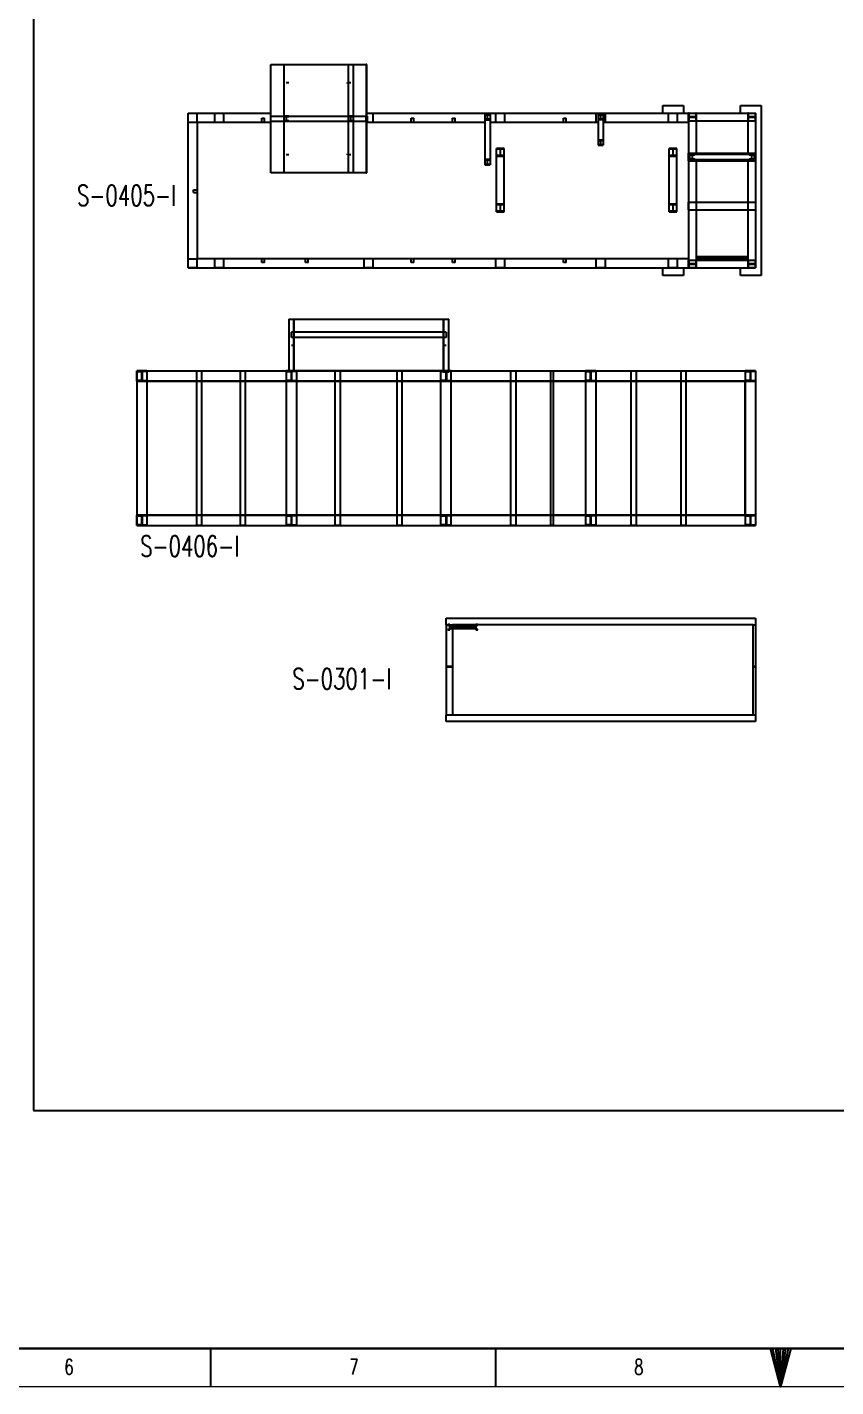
# Model space of a CAD drawing. Header units: inches. Extents: x -430764 to 624329, y 7374 to 217374.
# Drawn here: x 426742 to 479423, y 7374 to 95993 of the extents above; entities that cross this region are included whole.
import ezdxf
from ezdxf.enums import TextEntityAlignment as Align

# ---------------------------------------------------------------- set-up
doc = ezdxf.new("R2010")
doc.units = ezdxf.units.IN
doc.header["$MEASUREMENT"] = 0
doc.layers.add('CABLEROUTEPROGRESSUNIT-EMBED 1_DWG$0$DwgTemplate', color=7, linetype='Continuous')
doc.layers.add('ELECTRICAL', color=7, linetype='Continuous')
doc.styles.add('HZTXT', font='simplexs.shx', dxfattribs={"width": 0.7, "bigfont": 'hztxt.shx'})
doc.styles.add('TEG BORDER', font='txt_qlt.shx', dxfattribs={"width": 0.7, "bigfont": 'hztxt.shx'})

# ---------------------------------------------------------------- blocks, each defined once
blk = doc.blocks.new('TEG BORDER A2')
at = {"linetype": 'Continuous'}
blk.add_line((5, 5), (489, 5), dxfattribs=at)
for p, q in [((222.75, 0), (222.75, 5)), ((259.88, 0), (259.88, 5)), ((297, 0), (297, 5))]:
    blk.add_line(p, q)
at = {"color": 5, "lineweight": 15}
blk.add_lwpolyline([(0, 420), (594, 420), (594, 0), (0, 0)], close=True, dxfattribs=at)
blk.add_lwpolyline([(5, 415), (589, 415), (589, 5), (5, 5)], close=True)
blk.add_lwpolyline([(297, 0), (295.66, 5), (298.34, 5), (297, 0), (296, 5), (296.33, 5), (297, 0), (296.67, 5), (297.33, 5), (297, 0), (297.67, 5), (298, 5), (297, 0)])
at = {"char_height": 2, "width": 2, "attachment_point": 7, "style": 'TEG BORDER'}
for s, insert in [('6', (203.67, 1.59)), ('7', (240.8, 1.59)), ('8', (277.92, 1.59))]:
    blk.add_mtext(s, dxfattribs=dict(at, insert=insert))

msp = doc.modelspace()

# ---------------------------------------------------------------- linework, layer by layer
at = {"layer": 'CABLEROUTEPROGRESSUNIT-EMBED 1_DWG$0$DwgTemplate', "color": 9, "linetype": 'Continuous', "lineweight": 25}
for p, q in [((427155, 192073), (427155, 25377)), ((442611, 86499), (442611, 93555)), ((442611, 93555), (443451, 93555)), ((443451, 93555), (443451, 86499)), ((443451, 93555), (443777, 93555)), ((443777, 93555), (447651, 93555)), ((447651, 93555), (447987, 93555)), ((447651, 93555), (447651, 86499)), ((447987, 93555), (447987, 86499)), ((447987, 93555), (448827, 93555)), ((448866, 93555), (448827, 93555)), ((448827, 93555), (448827, 86499)), ((448866, 86499), (448866, 93555)), ((443619, 92379), (443777, 92379)), ((447651, 92391), (447607, 92391)), ((447607, 92391), (447607, 92379)), ((447607, 92379), (447819, 92379)), ((447607, 92317), (447607, 92379)), ((437235, 90393), (437823, 90393)), ((437235, 80313), (437235, 90393)), ((437235, 90393), (442611, 90393)), ((437235, 89805), (437235, 90393)), ((437823, 89805), (437823, 90393)), ((438957, 89805), (438957, 90393)), ((438957, 90393), (439545, 90393)), ((439545, 89805), (439545, 90393)), ((448866, 90393), (469827, 90393)), ((448866, 90393), (449289, 90393)), ((449289, 89805), (449289, 90393)), ((457269, 90393), (457857, 90393)), ((457269, 89805), (457269, 90393)), ((457857, 89805), (457857, 90393)), ((463821, 89805), (463821, 90393)), ((463821, 90393), (464409, 90393)), ((464409, 89805), (464409, 90393)), ((468148, 90897), (469491, 90897)), ((468148, 90393), (468148, 90897)), ((468525, 90393), (469113, 90393)), ((468525, 89805), (468525, 90393)), ((469113, 89805), (469113, 90393)), ((469491, 90897), (469491, 90393)), ((469827, 90393), (470331, 90393)), ((469827, 90393), (469827, 80313)), ((469827, 90393), (469827, 89889)), ((469861, 90393), (469827, 90393)), ((469827, 89889), (469827, 90393)), ((469827, 90393), (474195, 90393)), ((469861, 90153), (469861, 90393)), ((470297, 90393), (470297, 90153)), ((470331, 90393), (470297, 90393)), ((470331, 90393), (470331, 87707)), ((470331, 89889), (470331, 90393)), ((473221, 90393), (473221, 90897)), ((473221, 90897), (474565, 90897)), ((473691, 90393), (473691, 87707)), ((473691, 90393), (474195, 90393)), ((473691, 90393), (473691, 89889)), ((473725, 90393), (473691, 90393)), ((473725, 90153), (473725, 90393)), ((474195, 90393), (474161, 90393)), ((474161, 90393), (474161, 90153)), ((474195, 90393), (474195, 80313)), ((474195, 89889), (474195, 90393)), ((474195, 90393), (474195, 89889)), ((474565, 90897), (474565, 79809)), ((437235, 89805), (437823, 89805)), ((437823, 89805), (437823, 80901)), ((437823, 89805), (442611, 89805)), ((442018, 89805), (442018, 90057)), ((442018, 90057), (442196, 90057)), ((442196, 89805), (442196, 90057)), ((442611, 89859), (442611, 90195)), ((442611, 90195), (443451, 90195)), ((442611, 89859), (443451, 89859)), ((443777, 90195), (443451, 90195)), ((443451, 90195), (443451, 90168)), ((443451, 90168), (443609, 90168)), ((443609, 89886), (443451, 89886)), ((443451, 89886), (443451, 89859)), ((443451, 89859), (443777, 89859)), ((443609, 90168), (443609, 89886)), ((443629, 90168), (443777, 90168)), ((443629, 89886), (443629, 90168)), ((443777, 89886), (443629, 89886)), ((443777, 90195), (447651, 90195)), ((443777, 89859), (447651, 89859)), ((447651, 90195), (447651, 90168)), ((447987, 90195), (447651, 90195)), ((447651, 90168), (447809, 90168)), ((447809, 89886), (447651, 89886)), ((447651, 89886), (447651, 89859)), ((447651, 89859), (447987, 89859)), ((447809, 90168), (447809, 89886)), ((447829, 90168), (447987, 90168)), ((447829, 89886), (447829, 90168)), ((447987, 89886), (447829, 89886)), ((447987, 90168), (447987, 90195)), ((447987, 90195), (448827, 90195)), ((447987, 89859), (447987, 89886)), ((447987, 89859), (448827, 89859)), ((448827, 90195), (448827, 89859)), ((448831, 90195), (448827, 90195)), ((448827, 89859), (448831, 89859)), ((448831, 90037), (448831, 90195)), ((448881, 90037), (448831, 90037)), ((448831, 90017), (448881, 90017)), ((448831, 89859), (448831, 90017)), ((448866, 90195), (448881, 90195)), ((448866, 89859), (448881, 89859)), ((448866, 89805), (456550, 89805)), ((448881, 90195), (448881, 90037)), ((448884, 90195), (448881, 90195)), ((448881, 90017), (448881, 89859)), ((448881, 89859), (448884, 89859)), ((448884, 89859), (448884, 90195)), ((451762, 89805), (451762, 90057)), ((451762, 90057), (451940, 90057)), ((451940, 89805), (451940, 90057)), ((454450, 89805), (454450, 90057)), ((454450, 90057), (454628, 90057)), ((454628, 89805), (454628, 90057)), ((456550, 90318), (456550, 90289)), ((456896, 90318), (456550, 90318)), ((456550, 90318), (456550, 87028)), ((456550, 90318), (456896, 90318)), ((456550, 90289), (456711, 90289)), ((456550, 89993), (456550, 89963)), ((456711, 89993), (456550, 89993)), ((456550, 89963), (456896, 89963)), ((456711, 90289), (456711, 89993)), ((456735, 90289), (456896, 90289)), ((456735, 89993), (456735, 90289)), ((456896, 89993), (456735, 89993)), ((456896, 90289), (456896, 90318)), ((456896, 90318), (456896, 87028)), ((456896, 89963), (456896, 89993)), ((456896, 89805), (463935, 89805)), ((461674, 89805), (461674, 90057)), ((461674, 90057), (461852, 90057)), ((461852, 89805), (461852, 90057)), ((464271, 90309), (463935, 90309)), ((463935, 90309), (463935, 90282)), ((463935, 90309), (464271, 90309)), ((463935, 90309), (463935, 88293)), ((463935, 90282), (464093, 90282)), ((463935, 90000), (463935, 89973)), ((464093, 90000), (463935, 90000)), ((463935, 89973), (464271, 89973)), ((464093, 90282), (464093, 90000)), ((464113, 90282), (464271, 90282)), ((464113, 90000), (464113, 90282)), ((464271, 90000), (464113, 90000)), ((464271, 90282), (464271, 90309)), ((464271, 90309), (464271, 88293)), ((464271, 89973), (464271, 90000)), ((464271, 89805), (469827, 89805)), ((469827, 89889), (469861, 89889)), ((469827, 89889), (474195, 89889)), ((470297, 90153), (469861, 90153)), ((469861, 90129), (470297, 90129)), ((469861, 89889), (469861, 90129)), ((470297, 90129), (470297, 89889)), ((470297, 89889), (470331, 89889)), ((470331, 89889), (470331, 87707)), ((470331, 89889), (473691, 89889)), ((473691, 89889), (473725, 89889)), ((473691, 89889), (473691, 87707)), ((474161, 90153), (473725, 90153)), ((473725, 90129), (474161, 90129)), ((473725, 89889), (473725, 90129)), ((474161, 90129), (474161, 89889)), ((474161, 89889), (474195, 89889)), ((464271, 88629), (463935, 88629)), ((463935, 88629), (463935, 88602)), ((464271, 88602), (464271, 88629)), ((447607, 87675), (447607, 87737)), ((457311, 88091), (457311, 88058)), ((457815, 88091), (457311, 88091)), ((457311, 88091), (457815, 88091)), ((457311, 83958), (457311, 88091)), ((457311, 88058), (457551, 88058)), ((457551, 88058), (457551, 87621)), ((457575, 88058), (457815, 88058)), ((457575, 87621), (457575, 88058)), ((457815, 88058), (457815, 88091)), ((457815, 83958), (457815, 88091)), ((463935, 88602), (464093, 88602)), ((463935, 88320), (463935, 88293)), ((464093, 88320), (463935, 88320)), ((463935, 88293), (464271, 88293)), ((464271, 88293), (463935, 88293)), ((464093, 88602), (464093, 88320)), ((464113, 88320), (464113, 88602)), ((464113, 88602), (464271, 88602)), ((464271, 88320), (464113, 88320)), ((464271, 88293), (464271, 88320)), ((468567, 88091), (468567, 88058)), ((469071, 88091), (468567, 88091)), ((468567, 88091), (469071, 88091)), ((468567, 83958), (468567, 88091)), ((468567, 88058), (468807, 88058)), ((468807, 88058), (468807, 87621)), ((468831, 87621), (468831, 88058)), ((468831, 88058), (469071, 88058)), ((469071, 88058), (469071, 88091)), ((469071, 83958), (469071, 88091)), ((469827, 87285), (469827, 87789)), ((469827, 87789), (474195, 87789)), ((474195, 87789), (474195, 87285)), ((443777, 87675), (443619, 87675)), ((447819, 87675), (447607, 87675)), ((447607, 87675), (447607, 87664)), ((447607, 87664), (447651, 87664)), ((456896, 87028), (456550, 87028)), ((456896, 87364), (456560, 87364)), ((456560, 87364), (456560, 87337)), ((456560, 87337), (456718, 87337)), ((456718, 87054), (456560, 87054)), ((456560, 87054), (456560, 87028)), ((456560, 87028), (456896, 87028)), ((456718, 87337), (456718, 87054)), ((456738, 87054), (456738, 87337)), ((456738, 87337), (456896, 87337)), ((456896, 87054), (456738, 87054)), ((456896, 87337), (456896, 87364)), ((456896, 87028), (456896, 87054)), ((457551, 87621), (457311, 87621)), ((457311, 87621), (457311, 87587)), ((457311, 87587), (457815, 87587)), ((457815, 87621), (457575, 87621)), ((457815, 87587), (457815, 87621)), ((468567, 87621), (468567, 87587)), ((468807, 87621), (468567, 87621)), ((468567, 87587), (469071, 87587)), ((469071, 87621), (468831, 87621)), ((469071, 87587), (469071, 87621)), ((469827, 87285), (474195, 87285)), ((469911, 87371), (469911, 87707)), ((469911, 87707), (474111, 87707)), ((470247, 87705), (469911, 87705)), ((469911, 87705), (469911, 87678)), ((469911, 87678), (470069, 87678)), ((469911, 87396), (469911, 87369)), ((470069, 87396), (469911, 87396)), ((469911, 87371), (474111, 87371)), ((469911, 87369), (470247, 87369)), ((470069, 87678), (470069, 87396)), ((470089, 87396), (470089, 87678)), ((470089, 87678), (470247, 87678)), ((470247, 87396), (470089, 87396)), ((470247, 87678), (470247, 87705)), ((470247, 87369), (470247, 87396)), ((470331, 87371), (470331, 80313)), ((470331, 87371), (470331, 81019)), ((473691, 87371), (473691, 80313)), ((473691, 87371), (473691, 81019)), ((474111, 87705), (473775, 87705)), ((473775, 87705), (473775, 87678)), ((473775, 87678), (473933, 87678)), ((473933, 87396), (473775, 87396)), ((473775, 87396), (473775, 87369)), ((473775, 87369), (474111, 87369)), ((473933, 87678), (473933, 87396)), ((473953, 87396), (473953, 87678)), ((473953, 87678), (474111, 87678)), ((474111, 87396), (473953, 87396)), ((474111, 87707), (474111, 87371)), ((474111, 87678), (474111, 87705)), ((474111, 87369), (474111, 87396)), ((443451, 86499), (442611, 86499)), ((443777, 86499), (443451, 86499)), ((447651, 86499), (443777, 86499)), ((447987, 86499), (447651, 86499)), ((448827, 86499), (447987, 86499)), ((448827, 86499), (448866, 86499)), ((437571, 85213), (437571, 85391)), ((437571, 85391), (437823, 85391)), ((437571, 85213), (437823, 85213)), ((457311, 84462), (457311, 84429)), ((457815, 84462), (457311, 84462)), ((457311, 84429), (457551, 84429)), ((457551, 84429), (457551, 83992)), ((457575, 84429), (457815, 84429)), ((457575, 83992), (457575, 84429)), ((457815, 84429), (457815, 84462)), ((468567, 84462), (468567, 84429)), ((469071, 84462), (468567, 84462)), ((468567, 84429), (468807, 84429)), ((468807, 84429), (468807, 83992)), ((468831, 84429), (469071, 84429)), ((468831, 83992), (468831, 84429)), ((469071, 84429), (469071, 84462)), ((469827, 84093), (469827, 84597)), ((469827, 84597), (474195, 84597)), ((474195, 84597), (474195, 84093)), ((457311, 83992), (457311, 83958)), ((457551, 83992), (457311, 83992)), ((457311, 83958), (457815, 83958)), ((457815, 83958), (457311, 83958)), ((457815, 83992), (457575, 83992)), ((457815, 83958), (457815, 83992)), ((468567, 83992), (468567, 83958)), ((468807, 83992), (468567, 83992)), ((469071, 83958), (468567, 83958)), ((468567, 83958), (469071, 83958)), ((469071, 83992), (468831, 83992)), ((469071, 83958), (469071, 83992)), ((469827, 84093), (474195, 84093)), ((437235, 80313), (437235, 80901)), ((437235, 80901), (437823, 80901)), ((469827, 80901), (437823, 80901)), ((437823, 80313), (437823, 80901)), ((438957, 80313), (438957, 80901)), ((439545, 80313), (439545, 80901)), ((442018, 80649), (442018, 80901)), ((442196, 80649), (442018, 80649)), ((442196, 80649), (442196, 80901)), ((444874, 80649), (444874, 80901)), ((445052, 80649), (444874, 80649)), ((445052, 80649), (445052, 80901)), ((448701, 80313), (448701, 80901)), ((449289, 80313), (449289, 80901)), ((451762, 80649), (451762, 80901)), ((451940, 80649), (451762, 80649)), ((451940, 80649), (451940, 80901)), ((454450, 80649), (454450, 80901)), ((454628, 80649), (454450, 80649)), ((454628, 80649), (454628, 80901)), ((457269, 80313), (457269, 80901)), ((457857, 80313), (457857, 80901)), ((461674, 80649), (461674, 80901)), ((461852, 80649), (461674, 80649)), ((461852, 80649), (461852, 80901)), ((463821, 80313), (463821, 80901)), ((464409, 80313), (464409, 80901)), ((468525, 80313), (468525, 80901)), ((469113, 80313), (469113, 80901)), ((469827, 80817), (474195, 80817)), ((469827, 80313), (469827, 80817)), ((469861, 80817), (469827, 80817)), ((469827, 80817), (469827, 80313)), ((469861, 80577), (469861, 80817)), ((470331, 80817), (470297, 80817)), ((470297, 80817), (470297, 80577)), ((473691, 81019), (470331, 81019)), ((473607, 80901), (470331, 80901)), ((470331, 80313), (470331, 80817)), ((471608, 80817), (471608, 80901)), ((471944, 80817), (471944, 80901)), ((473607, 81019), (473607, 80901)), ((473607, 80817), (473607, 80901)), ((473607, 80901), (473691, 80901)), ((473725, 80817), (473691, 80817)), ((473691, 80817), (473691, 80313)), ((473725, 80577), (473725, 80817)), ((474195, 80817), (474161, 80817)), ((474161, 80817), (474161, 80577)), ((474195, 80817), (474195, 80313)), ((474195, 80313), (474195, 80817)), ((437235, 80313), (469827, 80313)), ((437823, 80313), (437235, 80313)), ((439545, 80313), (438957, 80313)), ((449289, 80313), (448701, 80313)), ((457857, 80313), (457269, 80313)), ((464409, 80313), (463821, 80313)), ((468148, 79809), (468148, 80313)), ((469491, 79809), (468148, 79809)), ((469113, 80313), (468525, 80313)), ((469491, 80313), (469491, 79809)), ((470331, 80313), (469827, 80313)), ((469827, 80313), (474195, 80313)), ((469827, 80313), (469861, 80313)), ((470297, 80577), (469861, 80577)), ((469861, 80313), (469861, 80553)), ((469861, 80553), (470297, 80553)), ((470297, 80553), (470297, 80313)), ((470297, 80313), (470331, 80313)), ((473221, 79809), (473221, 80313)), ((474565, 79809), (473221, 79809)), ((474195, 80313), (473691, 80313)), ((473691, 80313), (473725, 80313)), ((474161, 80577), (473725, 80577)), ((473725, 80313), (473725, 80553)), ((473725, 80553), (474161, 80553)), ((474161, 80553), (474161, 80313)), ((474161, 80313), (474195, 80313)), ((443787, 76953), (444123, 76953)), ((443787, 76953), (443787, 73589)), ((444123, 76953), (453867, 76953)), ((444123, 73589), (444123, 76953)), ((444123, 76953), (444123, 73589)), ((453867, 76953), (453867, 73589)), ((453867, 76953), (454203, 76953)), ((453867, 73504), (453867, 76953)), ((454203, 73504), (454203, 76953)), ((454035, 76113), (443955, 76113)), ((443955, 75777), (443955, 76113)), ((454035, 75777), (443955, 75777)), ((454035, 76113), (454035, 75777)), ((443955, 75273), (444167, 75273)), ((453823, 75273), (454035, 75273)), ((433875, 72921), (433875, 73593)), ((433875, 73593), (474195, 73593)), ((433875, 73593), (433875, 63513)), ((433875, 73593), (434547, 73593)), ((433875, 73593), (433875, 73552)), ((434547, 73593), (433875, 73593)), ((434547, 73593), (434547, 63513)), ((434547, 73552), (434547, 73593)), ((437789, 73593), (438125, 73593)), ((437789, 63513), (437789, 73593)), ((438125, 63513), (438125, 73593)), ((440629, 73593), (440965, 73593)), ((440629, 63513), (440629, 73593)), ((440965, 63513), (440965, 73593)), ((443619, 73593), (443619, 73552)), ((444291, 73593), (443619, 73593)), ((443619, 73593), (443619, 63513)), ((443619, 73593), (444291, 73593)), ((444123, 73589), (443787, 73589)), ((453867, 73589), (444123, 73589)), ((444291, 73552), (444291, 73593)), ((444291, 73593), (444291, 63513)), ((446811, 73593), (447147, 73593)), ((446811, 63513), (446811, 73593)), ((447147, 63513), (447147, 73593)), ((450843, 73593), (451179, 73593)), ((450843, 63513), (450843, 73593)), ((451179, 63513), (451179, 73593)), ((454371, 73593), (453699, 73593)), ((453699, 73593), (453699, 73552)), ((453699, 63513), (453699, 73593)), ((453699, 73593), (454371, 73593)), ((454371, 73552), (454371, 73593)), ((454371, 63513), (454371, 73593)), ((458235, 73593), (458235, 63513)), ((458235, 73593), (458571, 73593)), ((458571, 73593), (458571, 63513)), ((460834, 73593), (460834, 63513)), ((460834, 73593), (461012, 73593)), ((461012, 73593), (461012, 63513)), ((463779, 73593), (463107, 73593)), ((463107, 73593), (463107, 73552)), ((463107, 73593), (463779, 73593)), ((463107, 73593), (463107, 63513)), ((463779, 73552), (463779, 73593)), ((463779, 73593), (463779, 63513)), ((466097, 63513), (466097, 73593)), ((466097, 73593), (466433, 73593)), ((466433, 63513), (466433, 73593)), ((469323, 73593), (469323, 63513)), ((469323, 73593), (469659, 73593)), ((469659, 73593), (469659, 63513)), ((473523, 73593), (473523, 63513)), ((473523, 73593), (474195, 73593)), ((474195, 73593), (473523, 73593)), ((473523, 73593), (473523, 73552)), ((474195, 73593), (474195, 63513)), ((474195, 73552), (474195, 73593)), ((474195, 73593), (474195, 72921)), ((433875, 73552), (434198, 73552)), ((433875, 72921), (433875, 72961)), ((434198, 72961), (433875, 72961)), ((433875, 72921), (474195, 72921)), ((434547, 72921), (433875, 72921)), ((434198, 73552), (434198, 72961)), ((434547, 73552), (434225, 73552)), ((434225, 73552), (434225, 72961)), ((434225, 72961), (434547, 72961)), ((434547, 72961), (434547, 72921)), ((434547, 72921), (434547, 64185)), ((473523, 72921), (434547, 72921)), ((443619, 73552), (443942, 73552)), ((443619, 72921), (443619, 72961)), ((443942, 72961), (443619, 72961)), ((444291, 72921), (443619, 72921)), ((443942, 73552), (443942, 72961)), ((444291, 73552), (443969, 73552)), ((443969, 73552), (443969, 72961)), ((443969, 72961), (444291, 72961)), ((444291, 72961), (444291, 72921)), ((453699, 73552), (454022, 73552)), ((454022, 72961), (453699, 72961)), ((453699, 72921), (453699, 72961)), ((454371, 72921), (453699, 72921)), ((454203, 73504), (453867, 73504)), ((454022, 73552), (454022, 72961)), ((454371, 73552), (454049, 73552)), ((454049, 73552), (454049, 72961)), ((454049, 72961), (454371, 72961)), ((454371, 72961), (454371, 72921)), ((463107, 73552), (463430, 73552)), ((463107, 72921), (463107, 72961)), ((463430, 72961), (463107, 72961)), ((463779, 72921), (463107, 72921)), ((463430, 73552), (463430, 72961)), ((463457, 73552), (463457, 72961)), ((463779, 73552), (463457, 73552)), ((463457, 72961), (463779, 72961)), ((463779, 72961), (463779, 72921)), ((473523, 73552), (473846, 73552)), ((473846, 72961), (473523, 72961)), ((473523, 72921), (473523, 72961)), ((473523, 64185), (473523, 72921)), ((474195, 72921), (473523, 72921)), ((473846, 73552), (473846, 72961)), ((473873, 73552), (473873, 72961)), ((474195, 73552), (473873, 73552)), ((473873, 72961), (474195, 72961)), ((474195, 72961), (474195, 72921)), ((433875, 64185), (433875, 64144)), ((434547, 64185), (433875, 64185)), ((433875, 64185), (474195, 64185)), ((433875, 63513), (433875, 64185)), ((433875, 64144), (434198, 64144)), ((434198, 64144), (434198, 63553)), ((434225, 64144), (434225, 63553)), ((434547, 64144), (434225, 64144)), ((473523, 64185), (434547, 64185)), ((434547, 64144), (434547, 64185)), ((444291, 64185), (443619, 64185)), ((443619, 64185), (443619, 64144)), ((443619, 64144), (443942, 64144)), ((443942, 64144), (443942, 63553)), ((443969, 64144), (443969, 63553)), ((444291, 64144), (443969, 64144)), ((444291, 64144), (444291, 64185)), ((453699, 64185), (453699, 64144)), ((454371, 64185), (453699, 64185)), ((453699, 64144), (454022, 64144)), ((454022, 64144), (454022, 63553)), ((454049, 64144), (454049, 63553)), ((454371, 64144), (454049, 64144)), ((454371, 64144), (454371, 64185)), ((463107, 64185), (463107, 64144)), ((463779, 64185), (463107, 64185)), ((463107, 64144), (463430, 64144)), ((463430, 64144), (463430, 63553)), ((463779, 64144), (463457, 64144)), ((463457, 64144), (463457, 63553)), ((463779, 64144), (463779, 64185)), ((473523, 64185), (473523, 64144)), ((474195, 64185), (473523, 64185)), ((473523, 64144), (473846, 64144)), ((473846, 64144), (473846, 63553)), ((474195, 64144), (473873, 64144)), ((473873, 64144), (473873, 63553)), ((474195, 64144), (474195, 64185)), ((474195, 64185), (474195, 63513)), ((434198, 63553), (433875, 63553)), ((433875, 63513), (433875, 63553)), ((434547, 63513), (433875, 63513)), ((434547, 63513), (433875, 63513)), ((433875, 63513), (474195, 63513)), ((434225, 63553), (434547, 63553)), ((434547, 63553), (434547, 63513)), ((438125, 63513), (437789, 63513)), ((440965, 63513), (440629, 63513)), ((443619, 63513), (443619, 63553)), ((443942, 63553), (443619, 63553)), ((444291, 63513), (443619, 63513)), ((444291, 63513), (443619, 63513)), ((443969, 63553), (444291, 63553)), ((444291, 63553), (444291, 63513)), ((447147, 63513), (446811, 63513)), ((451179, 63513), (450843, 63513)), ((453699, 63513), (453699, 63553)), ((454022, 63553), (453699, 63553)), ((454371, 63513), (453699, 63513)), ((454371, 63513), (453699, 63513)), ((454049, 63553), (454371, 63553)), ((454371, 63553), (454371, 63513)), ((458571, 63513), (458235, 63513)), ((461012, 63513), (460834, 63513)), ((463430, 63553), (463107, 63553)), ((463107, 63513), (463107, 63553)), ((463779, 63513), (463107, 63513)), ((463779, 63513), (463107, 63513)), ((463457, 63553), (463779, 63553)), ((463779, 63553), (463779, 63513)), ((466433, 63513), (466097, 63513)), ((469659, 63513), (469323, 63513)), ((473523, 63513), (473523, 63553)), ((473846, 63553), (473523, 63553)), ((474195, 63513), (473523, 63513)), ((474195, 63513), (473523, 63513)), ((473873, 63553), (474195, 63553)), ((474195, 63553), (474195, 63513)), ((454035, 57048), (454035, 57465)), ((454035, 57465), (474195, 57465)), ((454035, 57048), (454146, 57048)), ((454035, 57048), (454035, 51161)), ((454035, 57048), (454146, 57048)), ((454146, 57052), (454146, 57027)), ((454281, 57052), (454146, 57052)), ((454146, 57027), (454270, 57027)), ((454270, 56736), (454146, 56736)), ((454146, 56736), (454146, 56711)), ((454270, 57027), (454270, 56736)), ((454281, 56711), (454281, 57052)), ((454281, 57048), (454452, 57048)), ((454281, 57048), (454452, 57048)), ((454281, 56951), (455961, 56951)), ((455961, 56816), (454281, 56816)), ((455961, 56780), (454281, 56780)), ((454452, 57048), (454452, 56951)), ((455961, 57048), (454452, 57048)), ((454452, 56780), (454452, 51161)), ((456095, 57052), (455961, 57052)), ((455961, 57052), (455961, 56711)), ((455971, 57027), (456095, 57027)), ((455971, 56736), (455971, 57027)), ((456095, 56736), (455971, 56736)), ((456095, 57027), (456095, 57052)), ((474034, 57048), (456095, 57048)), ((456095, 56711), (456095, 56736)), ((474034, 57048), (474195, 57048)), ((474034, 51161), (474034, 57048)), ((474034, 57048), (474195, 57048)), ((474195, 57465), (474195, 57048)), ((474195, 57048), (474195, 51161)), ((454146, 56711), (454281, 56711)), ((455961, 56711), (456095, 56711)), ((454035, 54316), (454035, 54296)), ((454452, 54316), (454035, 54316)), ((454035, 54296), (454452, 54296)), ((474195, 54316), (474034, 54316)), ((474034, 54296), (474195, 54296)), ((474195, 54296), (474195, 54316)), ((454452, 51161), (454035, 51161)), ((454035, 50745), (454035, 51161)), ((454452, 51161), (454035, 51161)), ((474195, 50745), (454035, 50745)), ((474034, 51161), (454452, 51161)), ((474195, 51161), (474034, 51161)), ((474195, 51161), (474034, 51161)), ((474195, 51161), (474195, 50745)), ((427155, 25377), (534675, 25377))]:
    msp.add_line(p, q, dxfattribs=at)

# ---------------------------------------------------------------- block references
at = {"xscale": 500, "yscale": 500, "zscale": 500}
msp.add_blockref('TEG BORDER A2', (327329, 7374), dxfattribs=at)

# ---------------------------------------------------------------- texts
at = {"layer": 'ELECTRICAL', "style": 'HZTXT', "width": 0.7}
for s, p in [('S-0405-I', (433211, 85031)), ('S-0406-I', (437326, 62175)), ('S-0301-I', (447236, 53522))]:
    msp.add_text(s, height=1344, dxfattribs=at).set_placement(p, align=Align.MIDDLE_CENTER)

doc.saveas('drawing.dxf')
